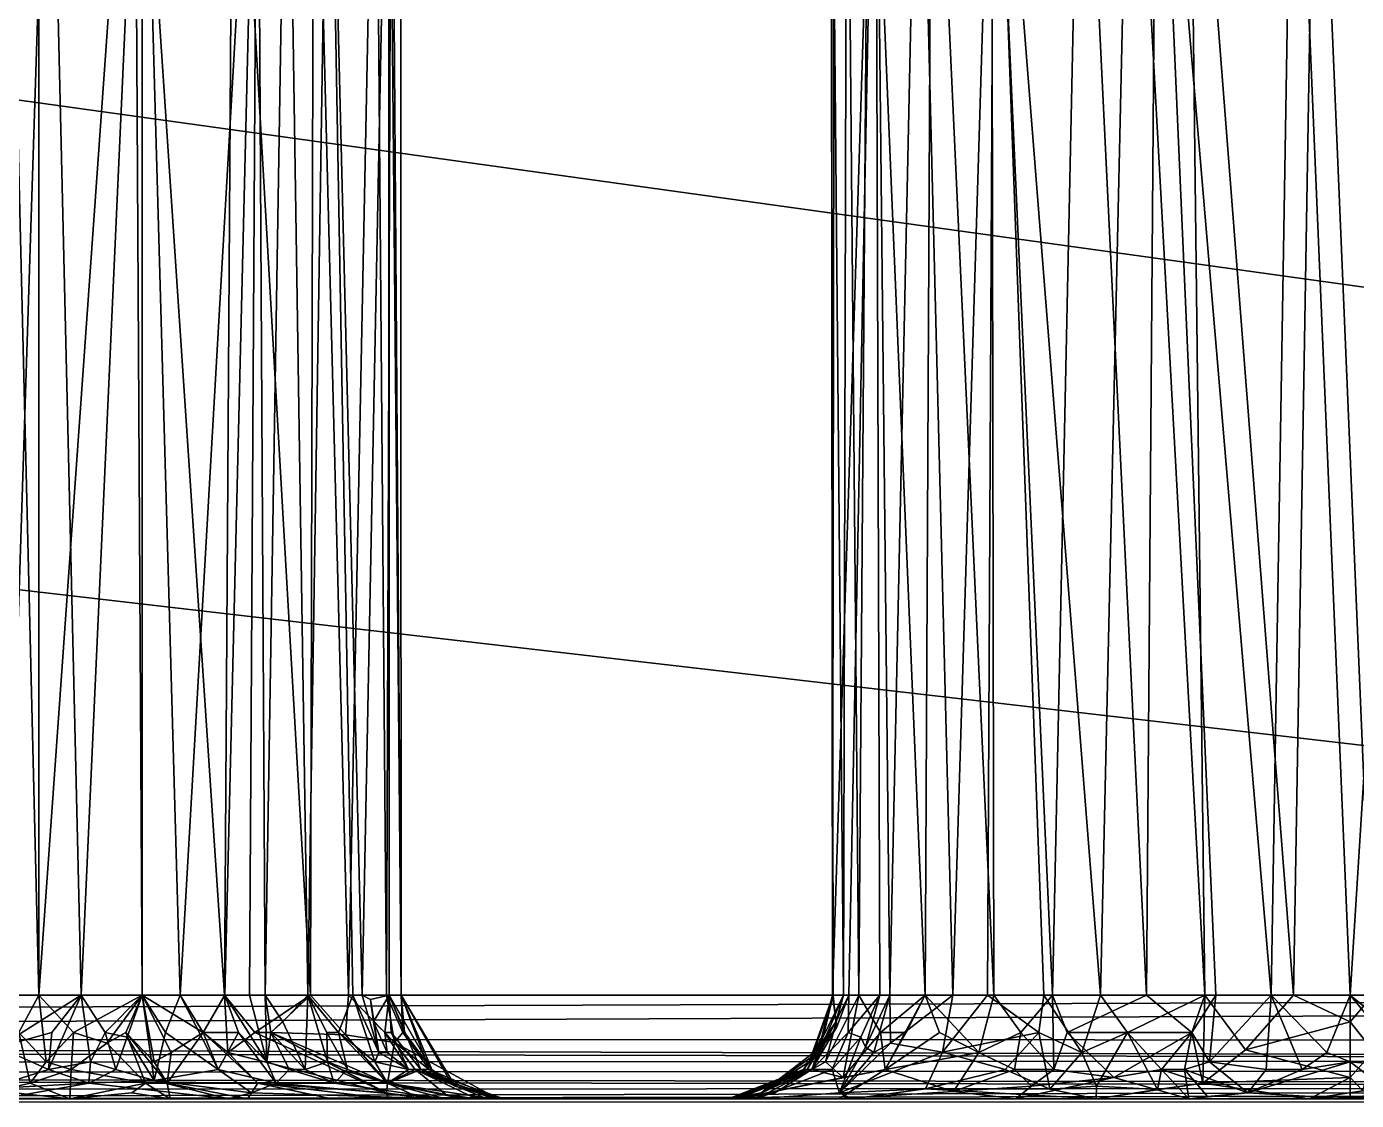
# Model space of a CAD drawing. Extents: x -30 to 83, y -53 to 60.
# Drawn here: x 15.013 to 16.295, y -13.002 to -11.967 of the extents above; entities that cross this region are included whole.
import ezdxf

# ---------------------------------------------------------------- set-up
doc = ezdxf.new("R2010")
doc.units = 0
doc.header["$MEASUREMENT"] = 0

msp = doc.modelspace()

# ---------------------------------------------------------------- linework, layer by layer
for points in [[(63.169998, -40), (-9.17, -40), (63.169998, 60)], [(-9.17, 60), (63.169998, 60), (-9.17, -40)], [(-7.187, 58, 2), (-7.187, -40, 2), (61.187, -40, 2)], [(61.187, 58, 2), (-7.187, 58, 2), (61.187, -40, 2)], [(-30, -1, 38), (30, -1, 38), (-30, -17, 38)], [(30, -17, 38), (-30, -17, 38), (30, -1, 38)], [(30, -2.998, 39.998001), (-30, -2.998, 39.998001), (-30, -15.003, 39.998001)], [(-30, -15.003, 39.998001), (30, -15.003, 39.998001), (30, -2.998, 39.998001)], [(5, -15, 40), (5, -3, 40), (75, -15, 40)], [(75, -3, 40), (75, -15, 40), (5, -3, 40)], [(9.998001, -13.003, 41.998001), (21.252998, -13.003, 41.998001), (21.252998, -7.997999, 41.998001)], [(9.998001, -13.003, 41.998001), (21.252998, -7.997999, 41.998001), (9.998001, -7.997999, 41.998001)], [(18.379839, -12.9, 47.587738), (6.012379, -12.9, 57.905735), (7.153762, -11.59938, 56.953491)], [(18.379839, -11.6, 47.587738), (18.379839, -12.9, 47.587738), (7.153762, -11.59938, 56.953491)], [(10.890836, -12.9, 62.784191), (21.208832, -12.9, 50.416733), (11.864437, -11.6, 61.61721)], [(21.208832, -11.6, 50.416733), (11.864437, -11.6, 61.61721), (21.208832, -12.9, 50.416733)], [(15.024978, -12.9, 54.417042), (14.863715, -12.9, 54.439953), (14.993442, -11.6, 54.425739)], [(14.95052, -11.6, 53.44706), (14.993442, -12.9, 53.454628), (15.035302, -11.6, 53.466831)], [(14.993442, -11.6, 54.425739), (15.024978, -11.6, 54.417042), (15.024978, -12.9, 54.417042)], [(15.065962, -12.9, 53.478245), (15.035302, -11.6, 53.466831), (14.993442, -12.9, 53.454628)], [(15.124617, -12.9, 54.373192), (15.024978, -12.9, 54.417042), (15.1171, -11.6, 54.376511)], [(15.024978, -11.6, 54.417042), (15.1171, -11.6, 54.376511), (15.024978, -12.9, 54.417042)], [(15.124617, -11.6, 53.507172), (15.035302, -11.6, 53.466831), (15.065962, -12.9, 53.478245)], [(15.065962, -12.9, 53.478245), (15.124617, -12.9, 53.507172), (15.124617, -11.6, 53.507172)], [(15.124617, -12.9, 54.373192), (15.1171, -11.6, 54.376511), (15.203904, -12.9, 54.315655)], [(15.212291, -11.6, 54.306717), (15.203904, -12.9, 54.315655), (15.1171, -11.6, 54.376511)], [(15.124617, -12.9, 53.507172), (15.161407, -12.9, 53.530613), (15.124617, -11.6, 53.507172)], [(15.235717, -11.6, 53.594513), (15.124617, -11.6, 53.507172), (15.161407, -12.9, 53.530613)], [(15.161407, -12.9, 53.530613), (15.204216, -12.9, 53.564354), (15.235717, -11.6, 53.594513)], [(15.203904, -12.9, 54.315655), (15.212291, -11.6, 54.306717), (15.287032, -12.9, 54.222305)], [(15.228172, -12.9, 53.586628), (15.235717, -11.6, 53.594513), (15.204216, -12.9, 53.564354)], [(15.212291, -11.6, 54.306717), (15.290257, -11.6, 54.217907), (15.287032, -12.9, 54.222305)], [(15.228172, -12.9, 53.586628), (15.243255, -12.9, 53.60239), (15.235717, -11.6, 53.594513)], [(15.235717, -11.6, 53.594513), (15.243255, -12.9, 53.60239), (15.264468, -11.6, 53.627293)], [(15.243255, -12.9, 53.60239), (15.284197, -12.9, 53.6534), (15.264468, -11.6, 53.627293)], [(15.264468, -11.6, 53.627293), (15.284197, -12.9, 53.6534), (15.304596, -11.6, 53.685638)], [(15.284197, -12.9, 53.6534), (15.327775, -12.9, 53.72887), (15.304596, -11.6, 53.685638)], [(15.287032, -12.9, 54.222305), (15.290257, -11.6, 54.217907), (15.323511, -12.9, 54.158516)], [(15.290257, -11.6, 54.217907), (15.349498, -11.6, 54.095631), (15.323511, -12.9, 54.158516)], [(15.327775, -12.9, 53.72887), (15.336557, -12.9, 53.74884), (15.304596, -11.6, 53.685638)], [(15.304596, -11.6, 53.685638), (15.336557, -12.9, 53.74884), (15.362389, -11.6, 53.840401)], [(15.360132, -12.9, 54.05619), (15.323511, -12.9, 54.158516), (15.349498, -11.6, 54.095631)], [(15.336557, -12.9, 53.74884), (15.36277, -12.9, 53.831959), (15.362389, -11.6, 53.840401)], [(15.349498, -11.6, 54.095631), (15.364899, -11.6, 54.037704), (15.360132, -12.9, 54.05619)], [(15.360132, -12.9, 54.05619), (15.364899, -11.6, 54.037704), (15.374268, -12.9, 53.945633)], [(15.36277, -12.9, 53.831959), (15.374268, -12.9, 53.945633), (15.362389, -11.6, 53.840401)], [(15.37361, -11.6, 53.953789), (15.362389, -11.6, 53.840401), (15.374268, -12.9, 53.945633)], [(15.37361, -11.6, 53.953789), (15.374268, -12.9, 53.945633), (15.364899, -11.6, 54.037704)], [(15.790739, -12.9, 52.569546), (15.788837, -11.6, 52.52597), (15.800689, -12.9, 52.634186)], [(15.803736, -11.6, 52.644672), (15.800689, -12.9, 52.634186), (15.788837, -11.6, 52.52597)], [(15.790739, -12.9, 52.569546), (15.790025, -12.9, 52.493271), (15.788837, -11.6, 52.52597)], [(15.792041, -11.6, 52.477043), (15.788837, -11.6, 52.52597), (15.790025, -12.9, 52.493271)], [(15.805871, -12.9, 52.396561), (15.831285, -11.6, 52.32465), (15.790025, -12.9, 52.493271)], [(15.792041, -11.6, 52.477043), (15.790025, -12.9, 52.493271), (15.831285, -11.6, 52.32465)], [(15.815481, -12.9, 52.686653), (15.800689, -12.9, 52.634186), (15.803736, -11.6, 52.644672)], [(15.82514, -11.6, 52.712135), (15.815481, -12.9, 52.686653), (15.803736, -11.6, 52.644672)], [(15.805871, -12.9, 52.396561), (15.835676, -12.9, 52.314655), (15.831285, -11.6, 52.32465)], [(15.879262, -12.9, 52.812756), (15.815481, -12.9, 52.686653), (15.82514, -11.6, 52.712135)], [(15.885739, -11.6, 52.818172), (15.879262, -12.9, 52.812756), (15.82514, -11.6, 52.712135)], [(15.835676, -12.9, 52.314655), (15.845328, -12.9, 52.29509), (15.831285, -11.6, 52.32465)], [(15.831285, -11.6, 52.32465), (15.845328, -12.9, 52.29509), (15.873202, -11.6, 52.248253)], [(15.905807, -12.9, 52.204575), (15.873202, -11.6, 52.248253), (15.845328, -12.9, 52.29509)], [(15.945935, -11.6, 52.165833), (15.873202, -11.6, 52.248253), (15.905807, -12.9, 52.204575)], [(15.945617, -12.9, 52.888432), (15.879262, -12.9, 52.812756), (15.885739, -11.6, 52.818172)], [(15.943163, -11.6, 52.887066), (15.945617, -12.9, 52.888432), (15.885739, -11.6, 52.818172)], [(15.905807, -12.9, 52.204575), (15.939387, -12.9, 52.168816), (15.945935, -11.6, 52.165833)], [(15.939387, -12.9, 52.168816), (15.99353, -12.9, 52.12323), (15.945935, -11.6, 52.165833)], [(16.029757, -11.6, 52.952911), (16.00205, -12.9, 52.935547), (15.943163, -11.6, 52.887066)], [(16.00205, -12.9, 52.935547), (15.945617, -12.9, 52.888432), (15.943163, -11.6, 52.887066)], [(15.99353, -12.9, 52.12323), (16.048395, -12.9, 52.087711), (15.945935, -11.6, 52.165833)], [(16.07752, -11.6, 52.072811), (15.945935, -11.6, 52.165833), (16.048395, -12.9, 52.087711)], [(16.00205, -12.9, 52.935547), (16.029757, -11.6, 52.952911), (16.092588, -12.9, 52.985497)], [(16.029757, -11.6, 52.952911), (16.102665, -11.6, 52.989662), (16.092588, -12.9, 52.985497)], [(16.048395, -12.9, 52.087711), (16.148952, -12.9, 52.046055), (16.07752, -11.6, 52.072811)], [(16.07752, -11.6, 52.072811), (16.148952, -12.9, 52.046055), (16.133383, -11.6, 52.05109)], [(16.092588, -12.9, 52.985497), (16.102665, -11.6, 52.989662), (16.159426, -12.9, 53.00893)], [(16.102665, -11.6, 52.989662), (16.234413, -11.6, 53.022881), (16.21286, -12.9, 53.019558)], [(16.21286, -12.9, 53.019558), (16.159426, -12.9, 53.00893), (16.102665, -11.6, 52.989662)], [(16.25617, -11.6, 52.027634), (16.133383, -11.6, 52.05109), (16.234413, -12.9, 52.029057)], [(16.148952, -12.9, 52.046055), (16.234413, -12.9, 52.029057), (16.133383, -11.6, 52.05109)], [(16.21286, -12.9, 53.019558), (16.234413, -11.6, 53.022881), (16.288832, -12.9, 53.025963)], [(16.234413, -11.6, 53.022881), (16.370228, -11.6, 53.01897), (16.288832, -12.9, 53.025963)], [(16.234413, -12.9, 52.029057), (16.310646, -12.9, 52.026447), (16.25617, -11.6, 52.027634)], [(16.337807, -11.6, 52.028702), (16.25617, -11.6, 52.027634), (16.310646, -12.9, 52.026447)], [(16.40484, -12.9, 53.011482), (16.288832, -12.9, 53.025963), (16.370228, -11.6, 53.01897)], [(6.018382, -12.94227, 57.912926), (6.012379, -12.9, 57.905735), (18.379839, -12.9, 47.587738)], [(18.393953, -12.96258, 47.604652), (6.018382, -12.94227, 57.912926), (18.379839, -12.9, 47.587738)], [(21.200899, -12.94422, 50.410114), (21.208832, -12.9, 50.416733), (10.883645, -12.94227, 62.778191)], [(10.890836, -12.9, 62.784191), (10.883645, -12.94227, 62.778191), (21.208832, -12.9, 50.416733)], [(15.024978, -12.9, 54.417042), (15.005929, -12.93603, 54.430248), (14.863715, -12.9, 54.439953)], [(14.993442, -12.9, 53.454628), (14.986165, -12.95016, 53.437027), (15.065962, -12.9, 53.478245)], [(15.037663, -12.93603, 53.459873), (15.065962, -12.9, 53.478245), (14.986165, -12.95016, 53.437027)], [(15.024978, -12.9, 54.417042), (15.032007, -12.96428, 54.439358), (15.005929, -12.93603, 54.430248)], [(15.124617, -12.9, 54.373192), (15.058459, -12.93603, 54.412933), (15.024978, -12.9, 54.417042)], [(15.024978, -12.9, 54.417042), (15.058459, -12.93603, 54.412933), (15.032007, -12.96428, 54.439358)], [(15.037663, -12.93603, 53.459873), (15.034369, -12.97181, 53.433514), (15.065962, -12.9, 53.478245)], [(15.074921, -12.96428, 53.456627), (15.065962, -12.9, 53.478245), (15.034369, -12.97181, 53.433514)], [(15.124617, -12.9, 54.373192), (15.090711, -12.94618, 54.403576), (15.058459, -12.93603, 54.412933)], [(15.065962, -12.9, 53.478245), (15.089042, -12.93603, 53.480366), (15.124617, -12.9, 53.507172)], [(15.065962, -12.9, 53.478245), (15.074921, -12.96428, 53.456627), (15.089042, -12.93603, 53.480366)], [(15.110291, -12.94056, 53.487473), (15.124617, -12.9, 53.507172), (15.089042, -12.93603, 53.480366)], [(15.124617, -12.9, 54.373192), (15.108891, -12.93603, 54.390205), (15.090711, -12.94618, 54.403576)], [(15.124617, -12.9, 54.373192), (15.136319, -12.96428, 54.393452), (15.108891, -12.93603, 54.390205)], [(15.110291, -12.94056, 53.487473), (15.136199, -12.98216, 53.4636), (15.124617, -12.9, 53.507172)], [(15.203904, -12.9, 54.315655), (15.183476, -12.93603, 54.34269), (15.124617, -12.9, 54.373192)], [(15.161407, -12.9, 53.530613), (15.124617, -12.9, 53.507172), (15.147223, -12.93603, 53.512283)], [(15.152596, -12.95523, 54.376511), (15.124617, -12.9, 54.373192), (15.183476, -12.93603, 54.34269)], [(15.152596, -12.95523, 54.376511), (15.136319, -12.96428, 54.393452), (15.124617, -12.9, 54.373192)], [(15.124617, -12.9, 53.507172), (15.136199, -12.98216, 53.4636), (15.147223, -12.93603, 53.512283)], [(15.161407, -12.9, 53.530613), (15.147223, -12.93603, 53.512283), (15.198035, -12.97181, 53.518703)], [(15.161407, -12.9, 53.530613), (15.183476, -12.93603, 53.537674), (15.204216, -12.9, 53.564354)], [(15.161407, -12.9, 53.530613), (15.198035, -12.97181, 53.518703), (15.183476, -12.93603, 53.537674)], [(15.217381, -12.93603, 53.566124), (15.204216, -12.9, 53.564354), (15.183476, -12.93603, 53.537674)], [(15.203904, -12.9, 54.315655), (15.207164, -12.95523, 54.336494), (15.183476, -12.93603, 54.34269)], [(15.203904, -12.9, 54.315655), (15.287032, -12.9, 54.222305), (15.23337, -12.93603, 54.298931)], [(15.207164, -12.95523, 54.336494), (15.203904, -12.9, 54.315655), (15.23337, -12.93603, 54.298931)], [(15.228172, -12.9, 53.586628), (15.204216, -12.9, 53.564354), (15.244719, -12.96428, 53.570084)], [(15.217381, -12.93603, 53.566124), (15.244719, -12.96428, 53.570084), (15.204216, -12.9, 53.564354)], [(15.228172, -12.9, 53.586628), (15.244719, -12.96428, 53.570084), (15.243255, -12.9, 53.60239)], [(15.248678, -12.93603, 54.282944), (15.23337, -12.93603, 54.298931), (15.287032, -12.9, 54.222305)], [(15.248678, -12.93603, 53.59742), (15.243255, -12.9, 53.60239), (15.244719, -12.96428, 53.570084)], [(15.248678, -12.93603, 53.59742), (15.260254, -12.92589, 53.616604), (15.243255, -12.9, 53.60239)], [(15.260254, -12.92589, 53.616604), (15.284197, -12.9, 53.6534), (15.243255, -12.9, 53.60239)], [(15.248678, -12.93603, 54.282944), (15.287032, -12.9, 54.222305), (15.320662, -12.93829, 54.184856)], [(15.260254, -12.92589, 53.616604), (15.281588, -12.97181, 53.598694), (15.284197, -12.9, 53.6534)], [(15.303359, -12.96428, 53.63998), (15.284197, -12.9, 53.6534), (15.281588, -12.97181, 53.598694)], [(15.302518, -12.93603, 53.66758), (15.314001, -12.93603, 53.686501), (15.284197, -12.9, 53.6534)], [(15.327775, -12.9, 53.72887), (15.284197, -12.9, 53.6534), (15.314001, -12.93603, 53.686501)], [(15.284197, -12.9, 53.6534), (15.303359, -12.96428, 53.63998), (15.302518, -12.93603, 53.66758)], [(15.323511, -12.9, 54.158516), (15.320662, -12.93829, 54.184856), (15.287032, -12.9, 54.222305)], [(15.327775, -12.9, 53.72887), (15.314001, -12.93603, 53.686501), (15.348974, -12.96428, 53.718987)], [(15.367741, -12.94563, 54.077999), (15.320662, -12.93829, 54.184856), (15.323511, -12.9, 54.158516)], [(15.323511, -12.9, 54.158516), (15.360132, -12.9, 54.05619), (15.367741, -12.94563, 54.077999)], [(15.336557, -12.9, 53.74884), (15.327775, -12.9, 53.72887), (15.352588, -12.95523, 53.742199)], [(15.348974, -12.96428, 53.718987), (15.352588, -12.95523, 53.742199), (15.327775, -12.9, 53.72887)], [(15.336557, -12.9, 53.74884), (15.344555, -12.90436, 53.769138), (15.36277, -12.9, 53.831959)], [(15.336557, -12.9, 53.74884), (15.352588, -12.95523, 53.742199), (15.344555, -12.90436, 53.769138)], [(15.344555, -12.90436, 53.769138), (15.347667, -12.92589, 53.768009), (15.36277, -12.9, 53.831959)], [(15.347667, -12.92589, 53.768009), (15.344555, -12.90436, 53.769138), (15.352588, -12.95523, 53.742199)], [(15.358492, -12.93603, 53.787617), (15.36277, -12.9, 53.831959), (15.347667, -12.92589, 53.768009)], [(15.358492, -12.93603, 53.787617), (15.364686, -12.93603, 53.808872), (15.36277, -12.9, 53.831959)], [(15.374268, -12.9, 53.945633), (15.375951, -12.93603, 54.017349), (15.360132, -12.9, 54.05619)], [(15.367741, -12.94563, 54.077999), (15.360132, -12.9, 54.05619), (15.375951, -12.93603, 54.017349)], [(15.377633, -12.93603, 53.873962), (15.374268, -12.9, 53.945633), (15.36277, -12.9, 53.831959)], [(15.36277, -12.9, 53.831959), (15.364686, -12.93603, 53.808872), (15.393289, -12.97181, 53.825199)], [(15.377633, -12.93603, 53.873962), (15.36277, -12.9, 53.831959), (15.40386, -12.97181, 53.893879)], [(15.36277, -12.9, 53.831959), (15.393289, -12.97181, 53.825199), (15.40386, -12.97181, 53.893879)], [(15.377633, -12.93603, 53.873962), (15.40386, -12.97181, 53.893879), (15.374268, -12.9, 53.945633)], [(15.401336, -12.97181, 54.009529), (15.375951, -12.93603, 54.017349), (15.374268, -12.9, 53.945633)], [(15.40386, -12.97181, 53.893879), (15.422535, -12.98499, 53.91626), (15.374268, -12.9, 53.945633)], [(15.422535, -12.98499, 53.91626), (15.426381, -12.98781, 53.976448), (15.374268, -12.9, 53.945633)], [(15.374268, -12.9, 53.945633), (15.426381, -12.98781, 53.976448), (15.401336, -12.97181, 54.009529)], [(15.800689, -12.9, 52.634186), (15.765644, -12.97181, 52.618217), (15.793073, -12.92589, 52.613388)], [(15.800689, -12.9, 52.634186), (15.770169, -12.97181, 52.640957), (15.765644, -12.97181, 52.618217)], [(15.793073, -12.92589, 52.613388), (15.767433, -12.96428, 52.571583), (15.790739, -12.9, 52.569546)], [(15.790739, -12.9, 52.569546), (15.767433, -12.96428, 52.571583), (15.77198, -12.95523, 52.548538)], [(15.770163, -12.97181, 52.410988), (15.805871, -12.9, 52.396561), (15.794317, -12.93065, 52.416332)], [(15.770163, -12.97181, 52.410988), (15.804959, -12.93603, 52.373402), (15.805871, -12.9, 52.396561)], [(15.770169, -12.97181, 52.640957), (15.800689, -12.9, 52.634186), (15.783273, -12.96428, 52.66143)], [(15.790739, -12.9, 52.569546), (15.77198, -12.95523, 52.548538), (15.781964, -12.93603, 52.503838)], [(15.781964, -12.93603, 52.503838), (15.775911, -12.95523, 52.458439), (15.790025, -12.9, 52.493271)], [(15.775911, -12.95523, 52.458439), (15.794317, -12.93065, 52.416332), (15.790025, -12.9, 52.493271)], [(15.790739, -12.9, 52.569546), (15.781964, -12.93603, 52.503838), (15.790025, -12.9, 52.493271)], [(15.800689, -12.9, 52.634186), (15.815481, -12.9, 52.686653), (15.783273, -12.96428, 52.66143)], [(15.800221, -12.97934, 52.753811), (15.783273, -12.96428, 52.66143), (15.815481, -12.9, 52.686653)], [(15.794317, -12.93065, 52.416332), (15.805871, -12.9, 52.396561), (15.790025, -12.9, 52.493271)], [(15.800689, -12.9, 52.634186), (15.793073, -12.92589, 52.613388), (15.790739, -12.9, 52.569546)], [(15.836376, -12.93603, 52.755318), (15.800221, -12.97934, 52.753811), (15.815481, -12.9, 52.686653)], [(15.805871, -12.9, 52.396561), (15.804959, -12.93603, 52.373402), (15.835676, -12.9, 52.314655)], [(15.804959, -12.93603, 52.373402), (15.817306, -12.94056, 52.33065), (15.835676, -12.9, 52.314655)], [(15.879262, -12.9, 52.812756), (15.836376, -12.93603, 52.755318), (15.815481, -12.9, 52.686653)], [(15.817306, -12.94056, 52.33065), (15.821746, -12.95016, 52.308167), (15.835676, -12.9, 52.314655)], [(15.835676, -12.9, 52.314655), (15.821746, -12.95016, 52.308167), (15.845328, -12.9, 52.29509)], [(15.821746, -12.95016, 52.308167), (15.829942, -12.95523, 52.287086), (15.845328, -12.9, 52.29509)], [(15.846035, -12.94618, 52.270313), (15.845328, -12.9, 52.29509), (15.829942, -12.95523, 52.287086)], [(15.836376, -12.93603, 52.755318), (15.879262, -12.9, 52.812756), (15.860934, -12.93603, 52.798573)], [(15.879262, -12.9, 52.812756), (15.893249, -12.93603, 52.84346), (15.840775, -12.97181, 52.81142)], [(15.879262, -12.9, 52.812756), (15.840775, -12.97181, 52.81142), (15.860934, -12.93603, 52.798573)], [(15.845328, -12.9, 52.29509), (15.846035, -12.94618, 52.270313), (15.905807, -12.9, 52.204575)], [(15.895844, -12.95496, 52.188843), (15.905807, -12.9, 52.204575), (15.846035, -12.94618, 52.270313)], [(15.945617, -12.9, 52.888432), (15.931164, -12.95523, 52.89959), (15.879262, -12.9, 52.812756)], [(15.893249, -12.93603, 52.84346), (15.879262, -12.9, 52.812756), (15.931164, -12.95523, 52.89959)], [(15.895844, -12.95496, 52.188843), (15.939387, -12.9, 52.168816), (15.905807, -12.9, 52.204575)], [(15.895844, -12.95496, 52.188843), (15.988899, -12.93603, 52.116913), (15.939387, -12.9, 52.168816)], [(15.945617, -12.9, 52.888432), (15.971341, -12.93603, 52.921551), (15.931164, -12.95523, 52.89959)], [(15.99353, -12.9, 52.12323), (15.939387, -12.9, 52.168816), (15.988899, -12.93603, 52.116913)], [(15.971341, -12.93603, 52.921551), (15.945617, -12.9, 52.888432), (16.00205, -12.9, 52.935547)], [(16.00205, -12.9, 52.935547), (16.003387, -12.97181, 52.974033), (15.971341, -12.93603, 52.921551)], [(15.99353, -12.9, 52.12323), (15.988899, -12.93603, 52.116913), (16.030159, -12.95523, 52.07793)], [(16.030159, -12.95523, 52.07793), (16.048395, -12.9, 52.087711), (15.99353, -12.9, 52.12323)], [(16.00205, -12.9, 52.935547), (16.092588, -12.9, 52.985497), (16.016228, -12.93603, 52.953869)], [(16.00205, -12.9, 52.935547), (16.016228, -12.93603, 52.953869), (16.003387, -12.97181, 52.974033)], [(16.016228, -12.93603, 52.953869), (16.092588, -12.9, 52.985497), (16.136267, -12.93603, 53.009842)], [(16.030159, -12.95523, 52.07793), (16.074423, -12.93603, 52.066151), (16.048395, -12.9, 52.087711)], [(16.074423, -12.93603, 52.066151), (16.148952, -12.9, 52.046055), (16.048395, -12.9, 52.087711)], [(16.148952, -12.9, 52.046055), (16.074423, -12.93603, 52.066151), (16.136267, -12.93603, 52.042095)], [(16.092588, -12.9, 52.985497), (16.159426, -12.9, 53.00893), (16.136267, -12.93603, 53.009842)], [(16.146894, -12.98499, 51.996227), (16.148952, -12.9, 52.046055), (16.136267, -12.93603, 52.042095)], [(16.159426, -12.9, 53.00893), (16.153372, -12.96428, 53.031528), (16.136267, -12.93603, 53.009842)], [(16.146894, -12.98499, 51.996227), (16.188148, -12.95269, 52.019646), (16.148952, -12.9, 52.046055)], [(16.234413, -12.9, 52.029057), (16.148952, -12.9, 52.046055), (16.188148, -12.95269, 52.019646)], [(16.21286, -12.9, 53.019558), (16.153372, -12.96428, 53.031528), (16.159426, -12.9, 53.00893)], [(16.21286, -12.9, 53.019558), (16.208038, -12.97181, 53.050926), (16.153372, -12.96428, 53.031528)], [(16.234413, -12.9, 52.029057), (16.188148, -12.95269, 52.019646), (16.288832, -12.92589, 52.022564)], [(16.208038, -12.97181, 53.050926), (16.21286, -12.9, 53.019558), (16.242531, -12.97181, 53.05521)], [(16.288832, -12.9, 53.025963), (16.266268, -12.95523, 53.042828), (16.21286, -12.9, 53.019558)], [(16.242531, -12.97181, 53.05521), (16.21286, -12.9, 53.019558), (16.266268, -12.95523, 53.042828)], [(16.288832, -12.92589, 52.022564), (16.310646, -12.9, 52.026447), (16.234413, -12.9, 52.029057)], [(16.288832, -12.9, 53.025963), (16.288832, -12.96428, 53.04937), (16.266268, -12.95523, 53.042828)], [(16.288832, -12.9, 53.025963), (16.40484, -12.9, 53.011482), (16.333055, -12.93603, 53.031395)], [(16.311481, -12.95392, 52.007156), (16.310646, -12.9, 52.026447), (16.288832, -12.92589, 52.022564)], [(16.333055, -12.93603, 53.031395), (16.346455, -12.96955, 53.052444), (16.288832, -12.9, 53.025963)], [(16.288832, -12.96428, 53.04937), (16.288832, -12.9, 53.025963), (16.346455, -12.96955, 53.052444)], [(15.248678, -12.93603, 53.59742), (15.281588, -12.97181, 53.598694), (15.260254, -12.92589, 53.616604)], [(15.352588, -12.95523, 53.742199), (15.360769, -12.95523, 53.763237), (15.347667, -12.92589, 53.768009)], [(15.347667, -12.92589, 53.768009), (15.360769, -12.95523, 53.763237), (15.358492, -12.93603, 53.787617)], [(15.793073, -12.92589, 52.613388), (15.765644, -12.97181, 52.618217), (15.762115, -12.97181, 52.595314)], [(15.762115, -12.97181, 52.595314), (15.767433, -12.96428, 52.571583), (15.793073, -12.92589, 52.613388)], [(15.775911, -12.95523, 52.458439), (15.770163, -12.97181, 52.410988), (15.794317, -12.93065, 52.416332)], [(16.188148, -12.95269, 52.019646), (16.288832, -12.97934, 51.986843), (16.288832, -12.92589, 52.022564)], [(16.288832, -12.92589, 52.022564), (16.288832, -12.97934, 51.986843), (16.311481, -12.95392, 52.007156)], [(6.030446, -12.96874, 57.92738), (6.018382, -12.94227, 57.912926), (18.393953, -12.96258, 47.604652)], [(10.883645, -12.94227, 62.778191), (10.863414, -12.97661, 62.761311), (21.186007, -12.97028, 50.397682)], [(21.186007, -12.97028, 50.397682), (21.200899, -12.94422, 50.410114), (10.883645, -12.94227, 62.778191)], [(15.016571, -12.98499, 54.469925), (14.984305, -12.99238, 54.492149), (15.005929, -12.93603, 54.430248)], [(14.986165, -12.95016, 53.437027), (15.034369, -12.97181, 53.433514), (15.037663, -12.93603, 53.459873)], [(15.005929, -12.93603, 54.430248), (15.032007, -12.96428, 54.439358), (15.016571, -12.98499, 54.469925)], [(15.056324, -12.97181, 54.439407), (15.032007, -12.96428, 54.439358), (15.058459, -12.93603, 54.412933)], [(15.090711, -12.94618, 54.403576), (15.056324, -12.97181, 54.439407), (15.058459, -12.93603, 54.412933)], [(15.099139, -12.97181, 53.458698), (15.089042, -12.93603, 53.480366), (15.074921, -12.96428, 53.456627)], [(15.089042, -12.93603, 53.480366), (15.099139, -12.97181, 53.458698), (15.110291, -12.94056, 53.487473)], [(15.127855, -12.98499, 54.426651), (15.090711, -12.94618, 54.403576), (15.108891, -12.93603, 54.390205)], [(15.099139, -12.97181, 53.458698), (15.136199, -12.98216, 53.4636), (15.110291, -12.94056, 53.487473)], [(15.136319, -12.96428, 54.393452), (15.148835, -12.98499, 54.415131), (15.108891, -12.93603, 54.390205)], [(15.127855, -12.98499, 54.426651), (15.108891, -12.93603, 54.390205), (15.148835, -12.98499, 54.415131)], [(15.136199, -12.98216, 53.4636), (15.198035, -12.97181, 53.518703), (15.147223, -12.93603, 53.512283)], [(15.236141, -12.98499, 54.352417), (15.148835, -12.98499, 54.415131), (15.183476, -12.93603, 54.34269)], [(15.152596, -12.95523, 54.376511), (15.183476, -12.93603, 54.34269), (15.148835, -12.98499, 54.415131)], [(15.217381, -12.93603, 53.566124), (15.183476, -12.93603, 53.537674), (15.198035, -12.97181, 53.518703)], [(15.207164, -12.95523, 54.336494), (15.236141, -12.98499, 54.352417), (15.183476, -12.93603, 54.34269)], [(15.198035, -12.97181, 53.518703), (15.253777, -12.98499, 53.544109), (15.217381, -12.93603, 53.566124)], [(15.36014, -12.99413, 54.234798), (15.207164, -12.95523, 54.336494), (15.23337, -12.93603, 54.298931)], [(15.253777, -12.98499, 53.544109), (15.244719, -12.96428, 53.570084), (15.217381, -12.93603, 53.566124)], [(15.248678, -12.93603, 54.282944), (15.36014, -12.99413, 54.234798), (15.23337, -12.93603, 54.298931)], [(15.266307, -12.97181, 53.581261), (15.248678, -12.93603, 53.59742), (15.244719, -12.96428, 53.570084)], [(15.248678, -12.93603, 53.59742), (15.266307, -12.97181, 53.581261), (15.281588, -12.97181, 53.598694)], [(15.320662, -12.93829, 54.184856), (15.361087, -12.98499, 54.193417), (15.248678, -12.93603, 54.282944)], [(15.316242, -12.97181, 54.235264), (15.248678, -12.93603, 54.282944), (15.361087, -12.98499, 54.193417)], [(15.36014, -12.99413, 54.234798), (15.248678, -12.93603, 54.282944), (15.316242, -12.97181, 54.235264)], [(15.322684, -12.97181, 53.654736), (15.302518, -12.93603, 53.66758), (15.303359, -12.96428, 53.63998)], [(15.314001, -12.93603, 53.686501), (15.302518, -12.93603, 53.66758), (15.322684, -12.97181, 53.654736)], [(15.314001, -12.93603, 53.686501), (15.322684, -12.97181, 53.654736), (15.361087, -12.98499, 53.686947)], [(15.314001, -12.93603, 53.686501), (15.361087, -12.98499, 53.686947), (15.348974, -12.96428, 53.718987)], [(15.367741, -12.94563, 54.077999), (15.361087, -12.98499, 54.193417), (15.320662, -12.93829, 54.184856)], [(15.360769, -12.95523, 53.763237), (15.381289, -12.97181, 53.780434), (15.358492, -12.93603, 53.787617)], [(15.364686, -12.93603, 53.808872), (15.358492, -12.93603, 53.787617), (15.381289, -12.97181, 53.780434)], [(15.381289, -12.97181, 53.780434), (15.393289, -12.97181, 53.825199), (15.364686, -12.93603, 53.808872)], [(15.375951, -12.93603, 54.017349), (15.401336, -12.97181, 54.009529), (15.367741, -12.94563, 54.077999)], [(15.789615, -12.97181, 52.344269), (15.804959, -12.93603, 52.373402), (15.770163, -12.97181, 52.410988)], [(15.77198, -12.95523, 52.548538), (15.775911, -12.95523, 52.458439), (15.781964, -12.93603, 52.503838)], [(15.804959, -12.93603, 52.373402), (15.789615, -12.97181, 52.344269), (15.817306, -12.94056, 52.33065)], [(15.796891, -12.99413, 52.241943), (15.817306, -12.94056, 52.33065), (15.789615, -12.97181, 52.344269)], [(15.817306, -12.94056, 52.33065), (15.796891, -12.99413, 52.241943), (15.821746, -12.95016, 52.308167)], [(15.840775, -12.97181, 52.81142), (15.800221, -12.97934, 52.753811), (15.836376, -12.93603, 52.755318)], [(15.836376, -12.93603, 52.755318), (15.860934, -12.93603, 52.798573), (15.840775, -12.97181, 52.81142)], [(15.931164, -12.95523, 52.89959), (15.840775, -12.97181, 52.81142), (15.893249, -12.93603, 52.84346)], [(15.988899, -12.93603, 52.116913), (15.895844, -12.95496, 52.188843), (15.956379, -12.97181, 52.111744)], [(15.971341, -12.93603, 52.921551), (15.965423, -12.97181, 52.947441), (15.931164, -12.95523, 52.89959)], [(15.956379, -12.97181, 52.111744), (15.999569, -12.99063, 52.049267), (15.988899, -12.93603, 52.116913)], [(15.965423, -12.97181, 52.947441), (15.971341, -12.93603, 52.921551), (16.003387, -12.97181, 52.974033)], [(16.030159, -12.95523, 52.07793), (15.988899, -12.93603, 52.116913), (15.999569, -12.99063, 52.049267)], [(16.060989, -12.97934, 53.01458), (16.003387, -12.97181, 52.974033), (16.016228, -12.93603, 52.953869)], [(16.136267, -12.93603, 53.009842), (16.060989, -12.97934, 53.01458), (16.016228, -12.93603, 52.953869)], [(16.044365, -12.98781, 52.029995), (16.074423, -12.93603, 52.066151), (16.030159, -12.95523, 52.07793)], [(16.044365, -12.98781, 52.029995), (16.103266, -12.99097, 51.997398), (16.074423, -12.93603, 52.066151)], [(16.107134, -12.97181, 53.025185), (16.060989, -12.97934, 53.01458), (16.136267, -12.93603, 53.009842)], [(16.074423, -12.93603, 52.066151), (16.107134, -12.97181, 52.026752), (16.136267, -12.93603, 52.042095)], [(16.107134, -12.97181, 52.026752), (16.074423, -12.93603, 52.066151), (16.103266, -12.99097, 51.997398)], [(16.129084, -12.97181, 53.032639), (16.107134, -12.97181, 53.025185), (16.136267, -12.93603, 53.009842)], [(16.136267, -12.93603, 52.042095), (16.107134, -12.97181, 52.026752), (16.146894, -12.98499, 51.996227)], [(16.129084, -12.97181, 53.032639), (16.136267, -12.93603, 53.009842), (16.153372, -12.96428, 53.031528)], [(14.975226, -12.99037, 53.395058), (15.034369, -12.97181, 53.433514), (14.986165, -12.95016, 53.437027)], [(15.127855, -12.98499, 54.426651), (15.056324, -12.97181, 54.439407), (15.090711, -12.94618, 54.403576)], [(15.152596, -12.95523, 54.376511), (15.148835, -12.98499, 54.415131), (15.136319, -12.96428, 54.393452)], [(15.36014, -12.99413, 54.234798), (15.236141, -12.98499, 54.352417), (15.207164, -12.95523, 54.336494)], [(15.352588, -12.95523, 53.742199), (15.348974, -12.96428, 53.718987), (15.381289, -12.97181, 53.780434)], [(15.360769, -12.95523, 53.763237), (15.352588, -12.95523, 53.742199), (15.381289, -12.97181, 53.780434)], [(15.38778, -12.97181, 54.077686), (15.361087, -12.98499, 54.193417), (15.367741, -12.94563, 54.077999)], [(15.38778, -12.97181, 54.077686), (15.367741, -12.94563, 54.077999), (15.467493, -13, 54.031433)], [(15.401336, -12.97181, 54.009529), (15.467493, -13, 54.031433), (15.367741, -12.94563, 54.077999)], [(15.767433, -12.96428, 52.571583), (15.721323, -12.99413, 52.50119), (15.77198, -12.95523, 52.548538)], [(15.77198, -12.95523, 52.548538), (15.721323, -12.99413, 52.50119), (15.775911, -12.95523, 52.458439)], [(15.775911, -12.95523, 52.458439), (15.721323, -12.99413, 52.50119), (15.770163, -12.97181, 52.410988)], [(15.829942, -12.95523, 52.287086), (15.796891, -12.99413, 52.241943), (15.846035, -12.94618, 52.270313)], [(15.796891, -12.99413, 52.241943), (15.895844, -12.95496, 52.188843), (15.846035, -12.94618, 52.270313)], [(15.821746, -12.95016, 52.308167), (15.796891, -12.99413, 52.241943), (15.829942, -12.95523, 52.287086)], [(15.879637, -12.99044, 52.142612), (15.895844, -12.95496, 52.188843), (15.796891, -12.99413, 52.241943)], [(15.840775, -12.97181, 52.81142), (15.931164, -12.95523, 52.89959), (15.906457, -12.99282, 52.938538)], [(15.895844, -12.95496, 52.188843), (15.879637, -12.99044, 52.142612), (15.956379, -12.97181, 52.111744)], [(15.965423, -12.97181, 52.947441), (15.906457, -12.99282, 52.938538), (15.931164, -12.95523, 52.89959)], [(16.030159, -12.95523, 52.07793), (15.999569, -12.99063, 52.049267), (16.044365, -12.98781, 52.029995)], [(16.288832, -12.97934, 51.986843), (16.188148, -12.95269, 52.019646), (16.146894, -12.98499, 51.996227)], [(16.266268, -12.95523, 53.042828), (16.288832, -12.96428, 53.04937), (16.242531, -12.97181, 53.05521)], [(16.288832, -12.97934, 51.986843), (16.301003, -12.99238, 51.963345), (16.311481, -12.95392, 52.007156)], [(18.415577, -12.98967, 47.630562), (6.030446, -12.96874, 57.92738), (18.393953, -12.96258, 47.604652)], [(6.030446, -12.96874, 57.92738), (18.415577, -12.98967, 47.630562), (6.053363, -12.99265, 57.954853)], [(21.186007, -12.97028, 50.397682), (10.863414, -12.97661, 62.761311), (21.16601, -12.98967, 50.380997)], [(15.016571, -12.98499, 54.469925), (15.032007, -12.96428, 54.439358), (15.056324, -12.97181, 54.439407)], [(15.034369, -12.97181, 53.433514), (15.073351, -12.98499, 53.429165), (15.074921, -12.96428, 53.456627)], [(15.074921, -12.96428, 53.456627), (15.073351, -12.98499, 53.429165), (15.099139, -12.97181, 53.458698)], [(15.244719, -12.96428, 53.570084), (15.253777, -12.98499, 53.544109), (15.266307, -12.97181, 53.581261)], [(15.281588, -12.97181, 53.598694), (15.309723, -12.98499, 53.606323), (15.303359, -12.96428, 53.63998)], [(15.309723, -12.98499, 53.606323), (15.322684, -12.97181, 53.654736), (15.303359, -12.96428, 53.63998)], [(15.361087, -12.98499, 53.686947), (15.381289, -12.97181, 53.780434), (15.348974, -12.96428, 53.718987)], [(15.762115, -12.97181, 52.595314), (15.721323, -12.99413, 52.50119), (15.767433, -12.96428, 52.571583)], [(15.800221, -12.97934, 52.753811), (15.770169, -12.97181, 52.640957), (15.783273, -12.96428, 52.66143)], [(16.129084, -12.97181, 53.032639), (16.153372, -12.96428, 53.031528), (16.190191, -12.99413, 53.085388)], [(16.208038, -12.97181, 53.050926), (16.190191, -12.99413, 53.085388), (16.153372, -12.96428, 53.031528)], [(16.190191, -12.99413, 53.085388), (16.242531, -12.97181, 53.05521), (16.288832, -12.96428, 53.04937)], [(16.288832, -12.96428, 53.04937), (16.288839, -13, 53.125969), (16.190191, -12.99413, 53.085388)], [(16.346455, -12.96955, 53.052444), (16.325523, -12.99238, 53.087532), (16.288832, -12.96428, 53.04937)], [(16.288832, -12.96428, 53.04937), (16.325523, -12.99238, 53.087532), (16.288839, -13, 53.125969)], [(10.863414, -12.97661, 62.761311), (14.724634, -13, 58.032784), (21.16601, -12.98967, 50.380997)], [(15.034369, -12.97181, 53.433514), (14.975226, -12.99037, 53.395058), (15.073351, -12.98499, 53.429165)], [(15.056324, -12.97181, 54.439407), (15.055044, -13, 54.512417), (15.016571, -12.98499, 54.469925)], [(15.056324, -12.97181, 54.439407), (15.127855, -12.98499, 54.426651), (15.055044, -13, 54.512417)], [(15.073351, -12.98499, 53.429165), (15.136199, -12.98216, 53.4636), (15.099139, -12.97181, 53.458698)], [(15.073351, -12.98499, 53.429165), (15.207878, -13, 53.441418), (15.136199, -12.98216, 53.4636)], [(15.136199, -12.98216, 53.4636), (15.229912, -12.99413, 53.497139), (15.198035, -12.97181, 53.518703)], [(15.136199, -12.98216, 53.4636), (15.207878, -13, 53.441418), (15.229912, -12.99413, 53.497139)], [(15.198035, -12.97181, 53.518703), (15.229912, -12.99413, 53.497139), (15.253777, -12.98499, 53.544109)], [(15.266307, -12.97181, 53.581261), (15.253777, -12.98499, 53.544109), (15.309723, -12.98499, 53.606323)], [(15.281588, -12.97181, 53.598694), (15.266307, -12.97181, 53.581261), (15.309723, -12.98499, 53.606323)], [(15.309723, -12.98499, 53.606323), (15.361087, -12.98499, 53.686947), (15.322684, -12.97181, 53.654736)], [(15.361087, -12.98499, 54.193417), (15.36014, -12.99413, 54.234798), (15.316242, -12.97181, 54.235264)], [(15.381289, -12.97181, 53.780434), (15.361087, -12.98499, 53.686947), (15.393289, -12.97181, 53.825199)], [(15.38778, -12.97181, 54.077686), (15.417309, -12.99588, 54.124283), (15.361087, -12.98499, 54.193417)], [(15.361087, -12.98499, 53.686947), (15.462395, -13, 53.823269), (15.393289, -12.97181, 53.825199)], [(15.457289, -13, 54.082764), (15.38778, -12.97181, 54.077686), (15.467493, -13, 54.031433)], [(15.417309, -12.99588, 54.124283), (15.38778, -12.97181, 54.077686), (15.446852, -13, 54.120609)], [(15.457289, -13, 54.082764), (15.446852, -13, 54.120609), (15.38778, -12.97181, 54.077686)], [(15.40386, -12.97181, 53.893879), (15.393289, -12.97181, 53.825199), (15.422535, -12.98499, 53.91626)], [(15.393289, -12.97181, 53.825199), (15.473192, -13, 53.900944), (15.422535, -12.98499, 53.91626)], [(15.462395, -13, 53.823269), (15.473192, -13, 53.900944), (15.393289, -12.97181, 53.825199)], [(15.426381, -12.98781, 53.976448), (15.467493, -13, 54.031433), (15.401336, -12.97181, 54.009529)], [(15.691115, -13, 52.578266), (15.689404, -13, 52.552147), (15.762115, -12.97181, 52.595314)], [(15.721323, -12.99413, 52.50119), (15.762115, -12.97181, 52.595314), (15.689404, -13, 52.552147)], [(15.691115, -13, 52.578266), (15.762115, -12.97181, 52.595314), (15.693965, -13, 52.604282)], [(15.697953, -13, 52.630161), (15.693965, -13, 52.604282), (15.762115, -12.97181, 52.595314)], [(15.721323, -12.99413, 52.50119), (15.693965, -13, 52.447655), (15.770163, -12.97181, 52.410988)], [(15.770163, -12.97181, 52.410988), (15.693965, -13, 52.447655), (15.734256, -12.99413, 52.403023)], [(15.840775, -12.97181, 52.81142), (15.697953, -13, 52.630161), (15.800221, -12.97934, 52.753811)], [(15.800221, -12.97934, 52.753811), (15.697953, -13, 52.630161), (15.770169, -12.97181, 52.640957)], [(15.765644, -12.97181, 52.618217), (15.770169, -12.97181, 52.640957), (15.697953, -13, 52.630161)], [(15.765644, -12.97181, 52.618217), (15.697953, -13, 52.630161), (15.762115, -12.97181, 52.595314)], [(15.795993, -13, 52.867062), (15.697953, -13, 52.630161), (15.840775, -12.97181, 52.81142)], [(15.709281, -13, 52.370682), (15.716599, -13, 52.345543), (15.770163, -12.97181, 52.410988)], [(15.709281, -13, 52.370682), (15.770163, -12.97181, 52.410988), (15.734256, -12.99413, 52.403023)], [(15.789615, -12.97181, 52.344269), (15.716599, -13, 52.345543), (15.796891, -12.99413, 52.241943)], [(15.789615, -12.97181, 52.344269), (15.770163, -12.97181, 52.410988), (15.716599, -13, 52.345543)], [(15.906457, -12.99282, 52.938538), (15.795993, -13, 52.867062), (15.840775, -12.97181, 52.81142)], [(15.999569, -12.99063, 52.049267), (15.956379, -12.97181, 52.111744), (15.879637, -12.99044, 52.142612)], [(15.981715, -12.98781, 52.985794), (15.906457, -12.99282, 52.938538), (15.965423, -12.97181, 52.947441)], [(15.981715, -12.98781, 52.985794), (15.965423, -12.97181, 52.947441), (16.003387, -12.97181, 52.974033)], [(16.133545, -13, 53.105522), (15.966455, -13, 53.032009), (16.060989, -12.97934, 53.01458)], [(15.981715, -12.98781, 52.985794), (16.060989, -12.97934, 53.01458), (15.966455, -13, 53.032009)], [(16.060989, -12.97934, 53.01458), (15.981715, -12.98781, 52.985794), (16.003387, -12.97181, 52.974033)], [(16.107134, -12.97181, 53.025185), (16.133545, -13, 53.105522), (16.060989, -12.97934, 53.01458)], [(16.107134, -12.97181, 52.026752), (16.103266, -12.99097, 51.997398), (16.146894, -12.98499, 51.996227)], [(16.107134, -12.97181, 53.025185), (16.129084, -12.97181, 53.032639), (16.133545, -13, 53.105522)], [(16.190191, -12.99413, 53.085388), (16.1514, -12.99763, 53.087624), (16.129084, -12.97181, 53.032639)], [(16.133545, -13, 53.105522), (16.129084, -12.97181, 53.032639), (16.1514, -12.99763, 53.087624)], [(16.288832, -12.97934, 51.986843), (16.146894, -12.98499, 51.996227), (16.249638, -13, 51.927959)], [(16.242531, -12.97181, 53.05521), (16.190191, -12.99413, 53.085388), (16.208038, -12.97181, 53.050926)], [(16.301003, -12.99238, 51.963345), (16.288832, -12.97934, 51.986843), (16.249638, -13, 51.927959)], [(6.053363, -12.99265, 57.954853), (18.415577, -12.98967, 47.630562), (13.654973, -13, 51.659863)], [(18.450401, -13, 47.6586), (13.654973, -13, 51.659863), (18.415577, -12.98967, 47.630562)], [(16.011074, -13, 56.490822), (21.16601, -12.98967, 50.380997), (14.724634, -13, 58.032784)], [(14.952931, -13, 54.535049), (14.984305, -12.99238, 54.492149), (15.055044, -13, 54.512417)], [(14.975226, -12.99037, 53.395058), (14.987996, -13, 53.353596), (15.073351, -12.98499, 53.429165)], [(15.016571, -12.98499, 54.469925), (15.055044, -13, 54.512417), (14.984305, -12.99238, 54.492149)], [(15.207878, -13, 53.441418), (15.073351, -12.98499, 53.429165), (14.987996, -13, 53.353596)], [(15.114689, -12.99413, 54.455006), (15.055044, -13, 54.512417), (15.127855, -12.98499, 54.426651)], [(15.114689, -12.99413, 54.455006), (15.15167, -13, 54.472385), (15.055044, -13, 54.512417)], [(15.114689, -12.99413, 54.455006), (15.127855, -12.98499, 54.426651), (15.15167, -13, 54.472385)], [(15.127855, -12.98499, 54.426651), (15.148835, -12.98499, 54.415131), (15.15167, -13, 54.472385)], [(15.148835, -12.98499, 54.415131), (15.236141, -12.98499, 54.352417), (15.226186, -13, 54.425167)], [(15.226186, -13, 54.425167), (15.15167, -13, 54.472385), (15.148835, -12.98499, 54.415131)], [(15.207878, -13, 53.441418), (15.416842, -13, 53.687321), (15.229912, -12.99413, 53.497139)], [(15.226186, -13, 54.425167), (15.236141, -12.98499, 54.352417), (15.307517, -13, 54.354595)], [(15.253777, -12.98499, 53.544109), (15.229912, -12.99413, 53.497139), (15.416842, -13, 53.687321)], [(15.362006, -13, 54.289444), (15.307517, -13, 54.354595), (15.236141, -12.98499, 54.352417)], [(15.236141, -12.98499, 54.352417), (15.36014, -12.99413, 54.234798), (15.362006, -13, 54.289444)], [(15.309723, -12.98499, 53.606323), (15.253777, -12.98499, 53.544109), (15.416842, -13, 53.687321)], [(15.361087, -12.98499, 53.686947), (15.309723, -12.98499, 53.606323), (15.416842, -13, 53.687321)], [(15.36014, -12.99413, 54.234798), (15.361087, -12.98499, 54.193417), (15.394237, -13, 54.240185)], [(15.362006, -13, 54.289444), (15.36014, -12.99413, 54.234798), (15.394237, -13, 54.240185)], [(15.416842, -13, 53.687321), (15.462395, -13, 53.823269), (15.361087, -12.98499, 53.686947)], [(15.361087, -12.98499, 54.193417), (15.417309, -12.99588, 54.124283), (15.433693, -13, 54.157597)], [(15.394237, -13, 54.240185), (15.361087, -12.98499, 54.193417), (15.433693, -13, 54.157597)], [(15.446852, -13, 54.120609), (15.433693, -13, 54.157597), (15.417309, -12.99588, 54.124283)], [(15.473192, -13, 53.900944), (15.473907, -13, 53.959797), (15.422535, -12.98499, 53.91626)], [(15.422535, -12.98499, 53.91626), (15.473907, -13, 53.959797), (15.426381, -12.98781, 53.976448)], [(15.473907, -13, 53.959797), (15.467493, -13, 54.031433), (15.426381, -12.98781, 53.976448)], [(15.721323, -12.99413, 52.50119), (15.689404, -13, 52.552147), (15.693965, -13, 52.447655)], [(15.709281, -13, 52.370682), (15.734256, -12.99413, 52.403023), (15.693965, -13, 52.447655)], [(15.808459, -13, 52.173653), (15.796891, -12.99413, 52.241943), (15.716599, -13, 52.345543)], [(15.966455, -13, 53.032009), (15.795993, -13, 52.867062), (15.906457, -12.99282, 52.938538)], [(15.879637, -12.99044, 52.142612), (15.796891, -12.99413, 52.241943), (15.808459, -13, 52.173653)], [(15.808459, -13, 52.173653), (16.044167, -13, 51.985733), (15.879637, -12.99044, 52.142612)], [(15.879637, -12.99044, 52.142612), (16.044167, -13, 51.985733), (15.999569, -12.99063, 52.049267)], [(15.906457, -12.99282, 52.938538), (15.981715, -12.98781, 52.985794), (15.966455, -13, 53.032009)], [(16.044365, -12.98781, 52.029995), (15.999569, -12.99063, 52.049267), (16.044167, -13, 51.985733)], [(17.297514, -13, 54.948864), (21.16601, -12.98967, 50.380997), (16.011074, -13, 56.490822)], [(16.044167, -13, 51.985733), (16.249638, -13, 51.927959), (16.146894, -12.98499, 51.996227)], [(16.103266, -12.99097, 51.997398), (16.044167, -13, 51.985733), (16.146894, -12.98499, 51.996227)], [(16.103266, -12.99097, 51.997398), (16.044365, -12.98781, 52.029995), (16.044167, -13, 51.985733)], [(16.133545, -13, 53.105522), (16.190191, -12.99413, 53.085388), (16.288839, -13, 53.125969)], [(16.190191, -12.99413, 53.085388), (16.133545, -13, 53.105522), (16.1514, -12.99763, 53.087624)], [(16.301003, -12.99238, 51.963345), (16.249638, -13, 51.927959), (16.314062, -12.99763, 51.948162)], [(16.288839, -13, 53.125969), (16.325523, -12.99238, 53.087532), (16.380085, -13, 53.118843)], [(13.654973, -13, 51.659863), (15.693965, -13, 52.604282), (14.987996, -13, 53.353596)], [(17.117271, -13, 51.241615), (16.354141, -13, 51.92968), (13.654973, -13, 51.659863)], [(16.044167, -13, 51.985733), (13.654973, -13, 51.659863), (16.249638, -13, 51.927959)], [(15.689404, -13, 52.552147), (15.691115, -13, 52.578266), (13.654973, -13, 51.659863)], [(15.691115, -13, 52.578266), (15.693965, -13, 52.604282), (13.654973, -13, 51.659863)], [(15.808459, -13, 52.173653), (15.716599, -13, 52.345543), (13.654973, -13, 51.659863)], [(15.716599, -13, 52.345543), (15.709281, -13, 52.370682), (13.654973, -13, 51.659863)], [(15.709281, -13, 52.370682), (15.693965, -13, 52.447655), (13.654973, -13, 51.659863)], [(15.693965, -13, 52.447655), (15.689404, -13, 52.552147), (13.654973, -13, 51.659863)], [(15.808459, -13, 52.173653), (13.654973, -13, 51.659863), (16.044167, -13, 51.985733)], [(13.654973, -13, 51.659863), (17.981335, -13, 49.97583), (17.449478, -13, 50.567974)], [(17.408924, -13, 50.589237), (13.654973, -13, 51.659863), (17.449478, -13, 50.567974)], [(17.211557, -13, 50.767612), (17.111298, -13, 51.020679), (13.654973, -13, 51.659863)], [(13.654973, -13, 51.659863), (17.111298, -13, 51.020679), (17.117271, -13, 51.241615)], [(17.33779, -13, 50.635738), (13.654973, -13, 51.659863), (17.408924, -13, 50.589237)], [(13.654973, -13, 51.659863), (17.33779, -13, 50.635738), (17.288242, -13, 50.67844)], [(17.288242, -13, 50.67844), (17.211557, -13, 50.767612), (13.654973, -13, 51.659863)], [(16.249638, -13, 51.927959), (13.654973, -13, 51.659863), (16.354141, -13, 51.92968)], [(13.654973, -13, 51.659863), (18.450401, -13, 47.6586), (17.981335, -13, 49.97583)], [(13.960506, -13, 55.66188), (16.011074, -13, 56.490822), (13.893685, -13, 55.75061)], [(16.011074, -13, 56.490822), (14.724634, -13, 58.032784), (13.893685, -13, 55.75061)], [(16.011074, -13, 56.490822), (13.960506, -13, 55.66188), (13.989314, -13, 55.610558)], [(13.989314, -13, 55.610558), (14.015131, -13, 55.550461), (16.011074, -13, 56.490822)], [(14.015131, -13, 55.550461), (14.033989, -13, 55.487835), (16.011074, -13, 56.490822)], [(14.033989, -13, 55.487835), (14.047042, -13, 55.410492), (16.011074, -13, 56.490822)], [(16.011074, -13, 56.490822), (14.047042, -13, 55.410492), (14.952931, -13, 54.535049)], [(14.952931, -13, 54.535049), (15.055044, -13, 54.512417), (16.011074, -13, 56.490822)], [(14.987996, -13, 53.353596), (15.697953, -13, 52.630161), (15.207878, -13, 53.441418)], [(15.697953, -13, 52.630161), (14.987996, -13, 53.353596), (15.693965, -13, 52.604282)], [(16.011074, -13, 56.490822), (15.055044, -13, 54.512417), (15.15167, -13, 54.472385)], [(15.15167, -13, 54.472385), (15.226186, -13, 54.425167), (16.011074, -13, 56.490822)], [(15.795993, -13, 52.867062), (15.966455, -13, 53.032009), (15.207878, -13, 53.441418)], [(15.795993, -13, 52.867062), (15.207878, -13, 53.441418), (15.697953, -13, 52.630161)], [(15.416842, -13, 53.687321), (15.207878, -13, 53.441418), (15.966455, -13, 53.032009)], [(15.226186, -13, 54.425167), (15.307517, -13, 54.354595), (16.011074, -13, 56.490822)], [(16.011074, -13, 56.490822), (15.307517, -13, 54.354595), (17.297514, -13, 54.948864)], [(15.307517, -13, 54.354595), (15.362006, -13, 54.289444), (17.297514, -13, 54.948864)], [(15.362006, -13, 54.289444), (15.394237, -13, 54.240185), (17.297514, -13, 54.948864)], [(17.297514, -13, 54.948864), (15.394237, -13, 54.240185), (15.433693, -13, 54.157597)], [(15.966455, -13, 53.032009), (16.133545, -13, 53.105522), (15.416842, -13, 53.687321)], [(15.462395, -13, 53.823269), (15.416842, -13, 53.687321), (16.133545, -13, 53.105522)], [(15.433693, -13, 54.157597), (15.446852, -13, 54.120609), (17.297514, -13, 54.948864)], [(17.297514, -13, 54.948864), (15.446852, -13, 54.120609), (15.457289, -13, 54.082764)], [(15.457289, -13, 54.082764), (15.467493, -13, 54.031433), (17.297514, -13, 54.948864)], [(16.133545, -13, 53.105522), (16.288839, -13, 53.125969), (15.462395, -13, 53.823269)], [(15.462395, -13, 53.823269), (16.288839, -13, 53.125969), (15.473192, -13, 53.900944)], [(17.297514, -13, 54.948864), (15.467493, -13, 54.031433), (15.473907, -13, 53.959797)], [(17.297514, -13, 54.948864), (15.473907, -13, 53.959797), (15.473192, -13, 53.900944)], [(17.297514, -13, 54.948864), (15.473192, -13, 53.900944), (16.288839, -13, 53.125969)], [(16.354141, -13, 51.92968), (16.314062, -12.99763, 51.948162), (16.249638, -13, 51.927959)], [(17.297514, -13, 54.948864), (16.288839, -13, 53.125969), (16.380085, -13, 53.118843)]]:
    msp.add_3dface(points)

doc.saveas('drawing.dxf')
